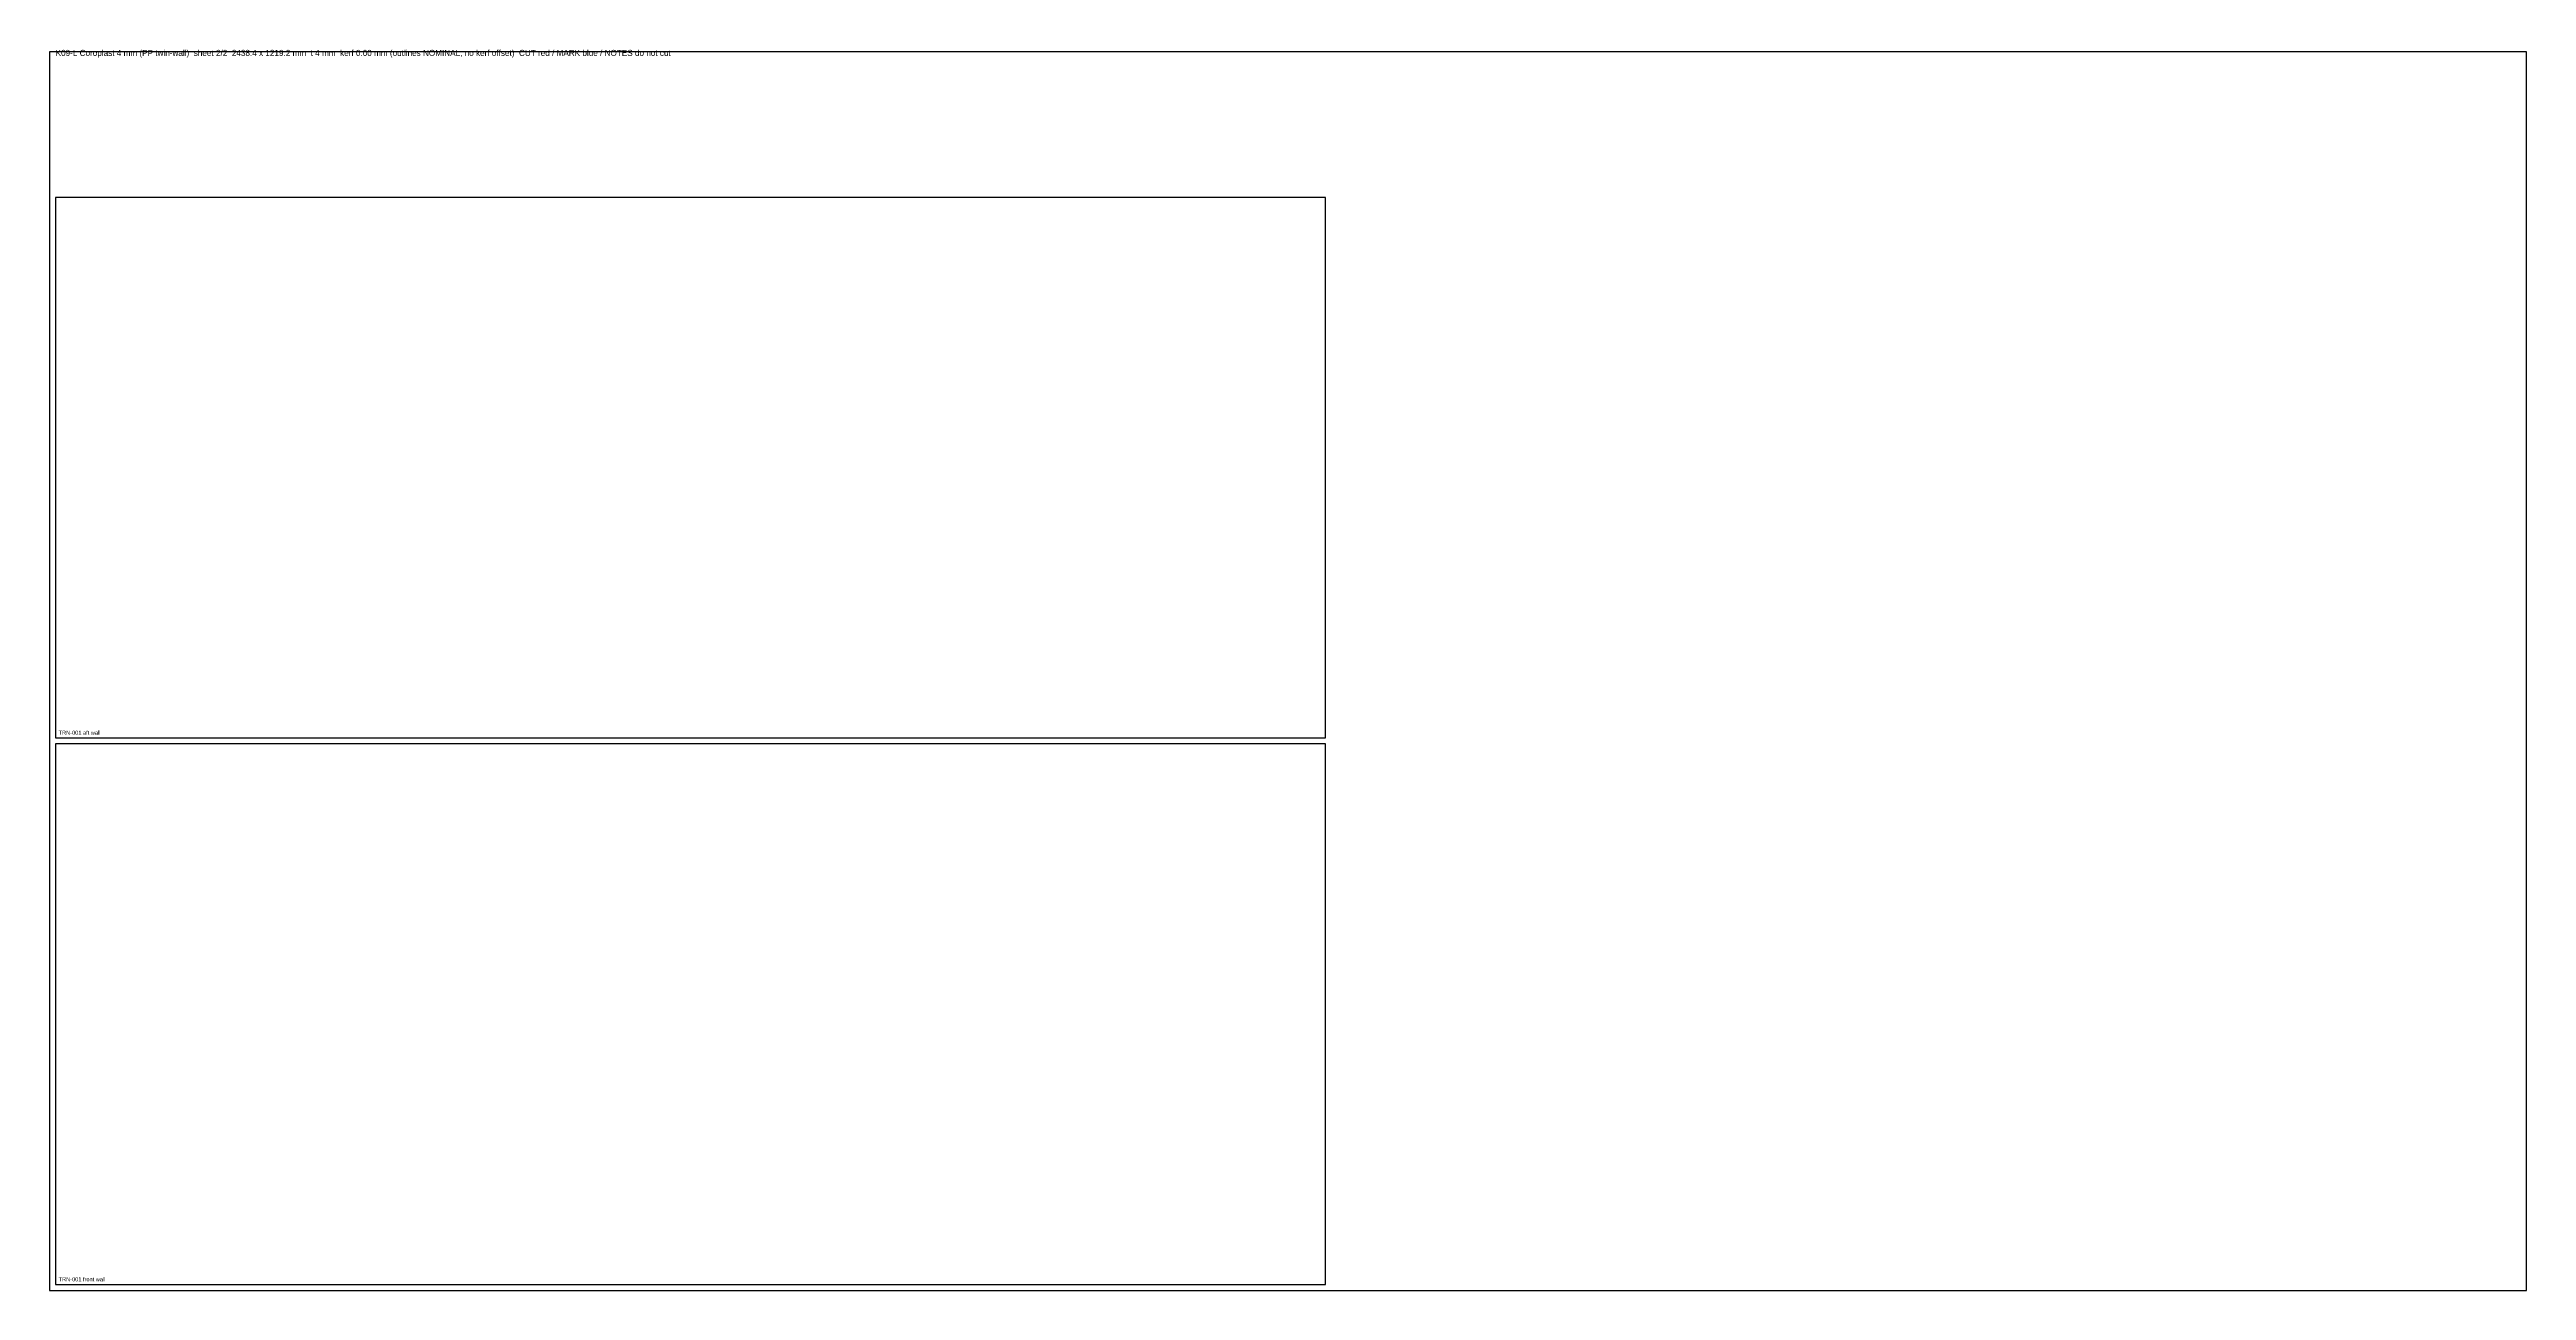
# Model space of a CAD drawing. Header units: millimetres. Extents: x 0 to 2438, y 0 to 1222.
import ezdxf

# ---------------------------------------------------------------- set-up
doc = ezdxf.new("R2010")
doc.units = ezdxf.units.MM
doc.layers.add('CUT', color=1, linetype='CONTINUOUS')
doc.layers.add('NOTES', color=7, linetype='CONTINUOUS')

msp = doc.modelspace()

# ---------------------------------------------------------------- linework, layer by layer
at = {"layer": 'CUT'}
for points in [[(6, 544), (1256, 544), (1256, 1076), (6, 1076)], [(6, 6), (1256, 6), (1256, 538), (6, 538)]]:
    msp.add_lwpolyline(points, close=True, dxfattribs=at)
at = {"layer": 'NOTES'}
msp.add_lwpolyline([(0, 0), (2438.4, 0), (2438.4, 1219.2), (0, 1219.2)], close=True, dxfattribs=at)

# ---------------------------------------------------------------- texts
for s, height, p in [('K09-L Coroplast 4 mm (PP twin-wall)  sheet 2/2  2438.4 x 1219.2 mm  t 4 mm  kerf 0.00 mm (outlines NOMINAL, no kerf offset)  CUT red / MARK blue / NOTES do not cut', 6, (6, 1215.2)), ('TRN-001 aft wall', 4, (9, 547)), ('TRN-001 front wall', 4, (9, 9))]:
    msp.add_text(s, height=height, dxfattribs=at).set_placement(p)

doc.saveas('drawing.dxf')
